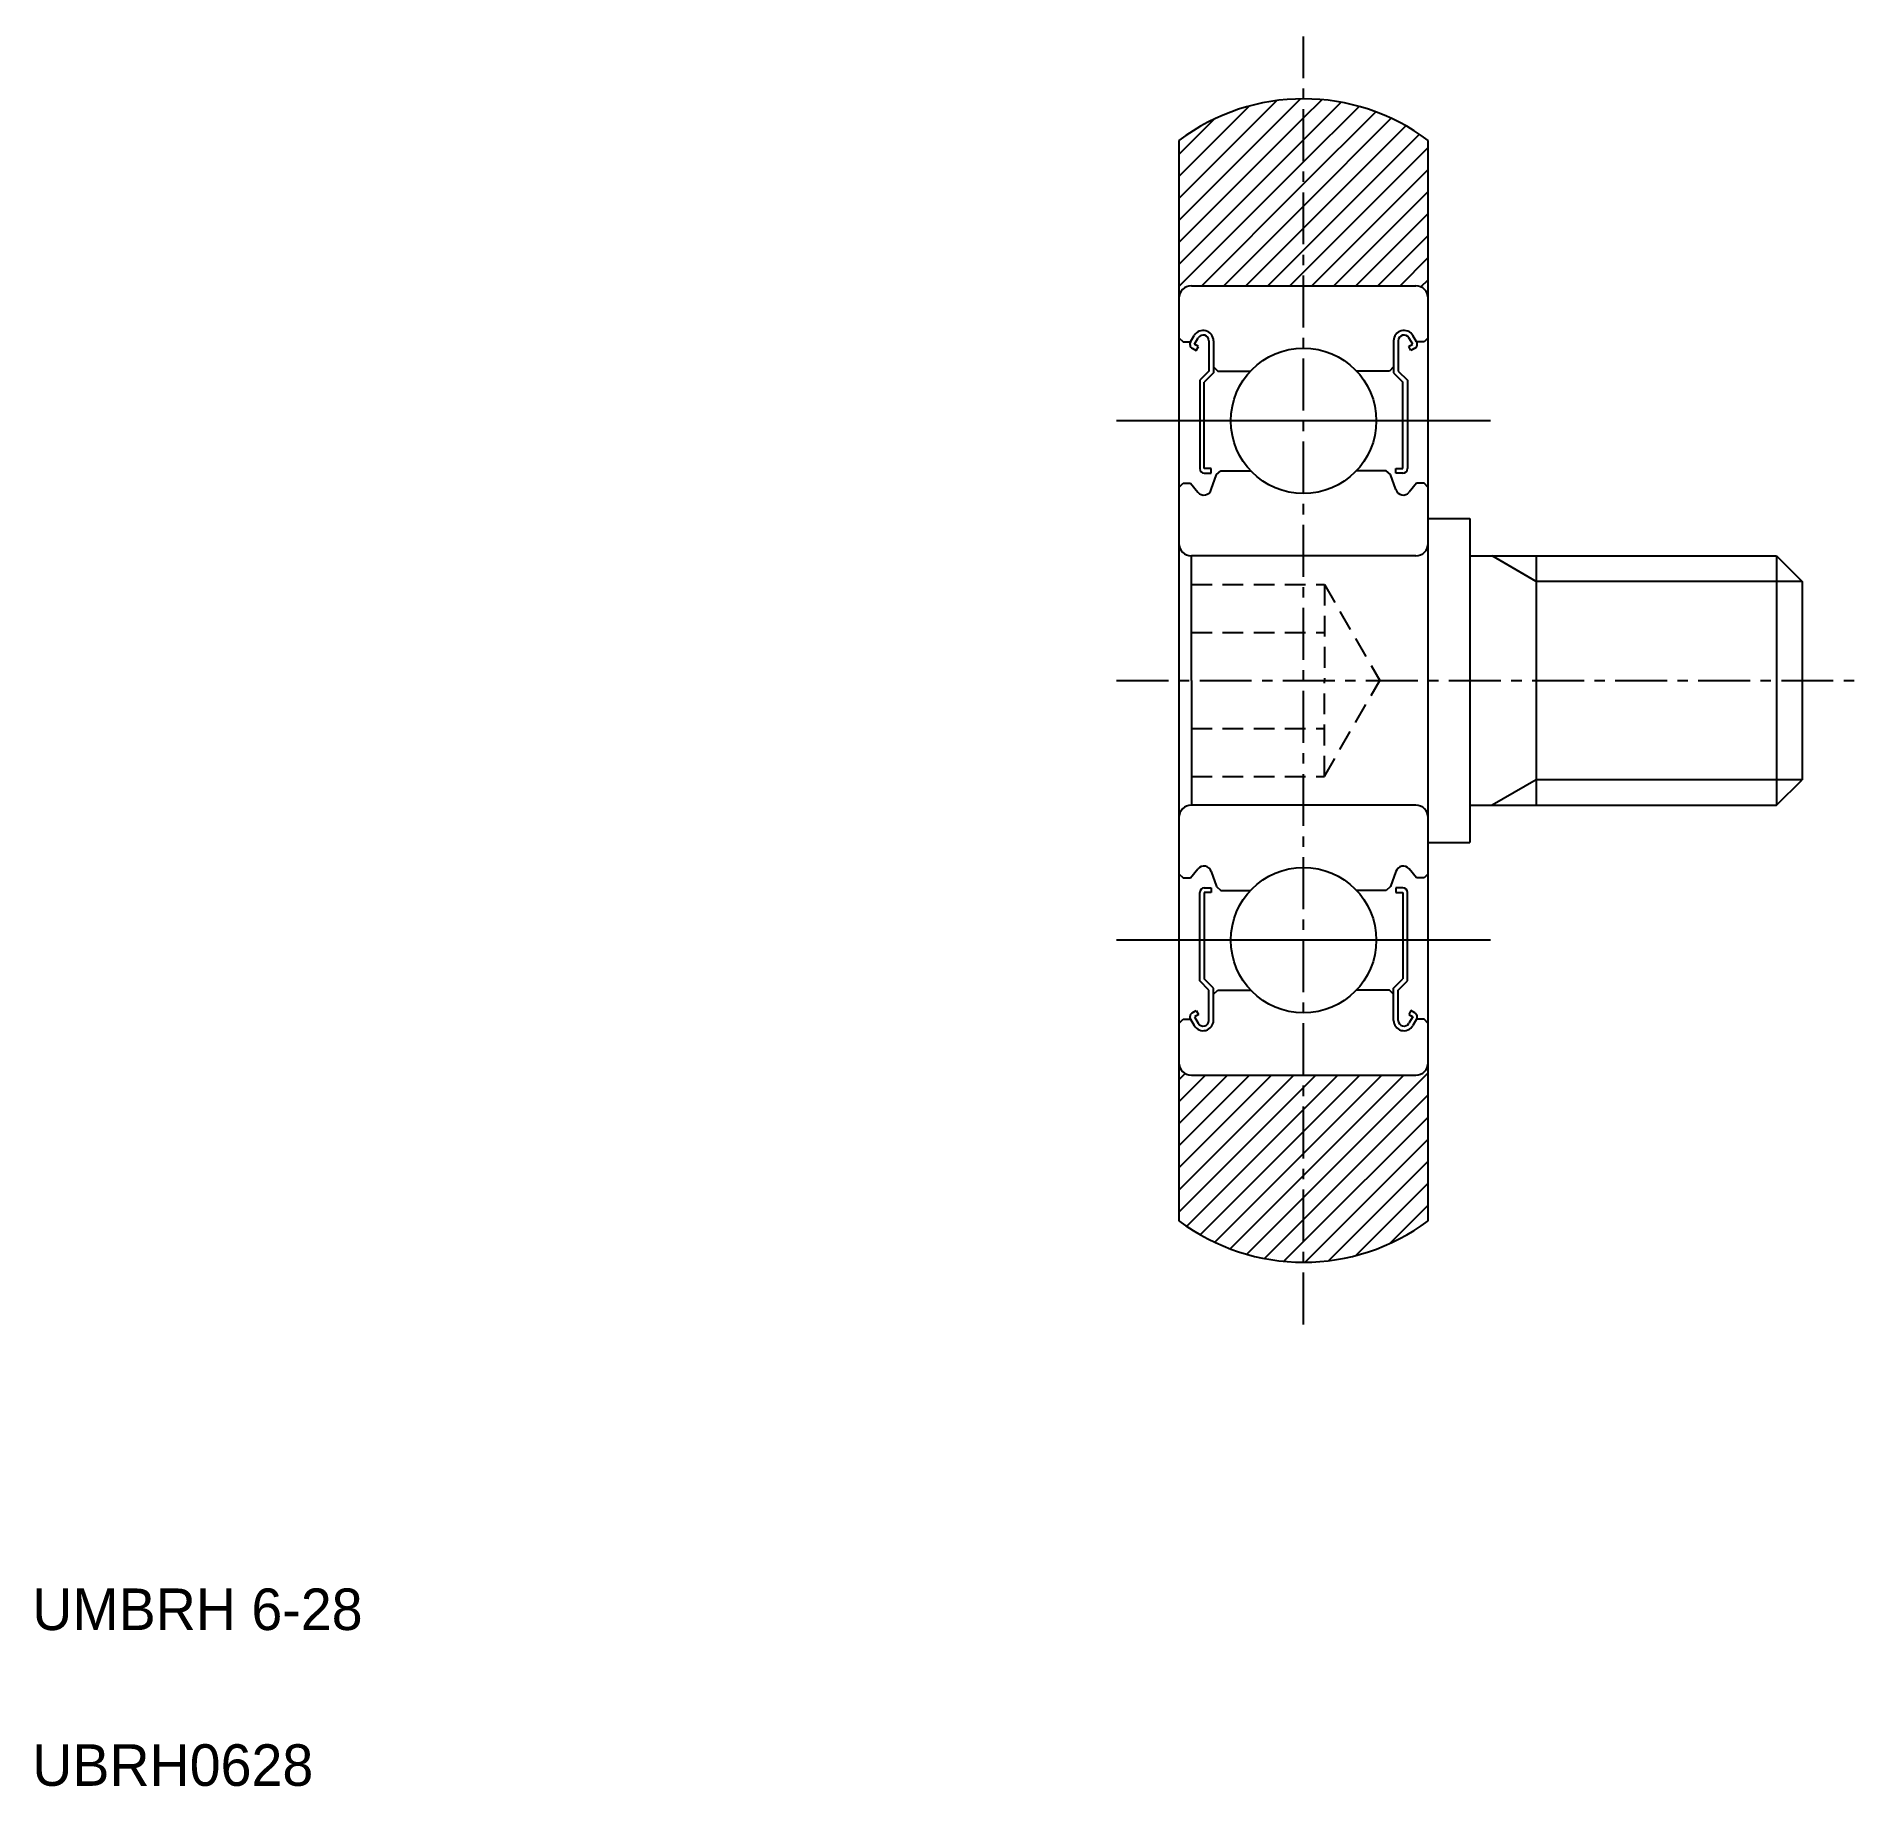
# Model space of a CAD drawing. Extents: x 2.6 to 46.6, y 2.5 to 44.6.
import ezdxf

# ---------------------------------------------------------------- set-up
doc = ezdxf.new("R2010")
doc.units = 0
doc.linetypes.add('CENTER', pattern=[2, 1.25, -0.25, 0.25, -0.25])
doc.linetypes.add('DASHED', pattern=[0.75, 0.5, -0.25])
doc.layers.get('0').update_dxf_attribs({"linetype": 'CONTINUOUS'})
doc.layers.add('CENTER', color=1, linetype='CENTER')

# ---------------------------------------------------------------- blocks, each defined once
blk = doc.blocks.new('*X2')
at = {"color": 0, "linetype": 'CONTINUOUS'}
for p, q in [((30.099, 40.175), (33.026, 43.102)), ((30.099, 40.705), (32.454, 43.061)), ((30.099, 41.236), (31.792, 42.929)), ((33.099, 42.645), (33.537, 43.083)), ((33.099, 42.114), (34.004, 43.02)), ((33.099, 41.584), (34.435, 42.921)), ((33.099, 41.054), (34.836, 42.791)), ((30.099, 39.645), (33.099, 42.645)), ((30.099, 41.766), (30.95, 42.617)), ((33.099, 40.523), (35.21, 42.635)), ((33.099, 39.993), (35.56, 42.455)), ((33.099, 39.463), (35.888, 42.252)), ((30.099, 39.114), (33.099, 42.114)), ((33.099, 38.932), (36.099, 41.932)), ((30.099, 38.584), (33.099, 41.584)), ((33.299, 38.603), (36.099, 41.402)), ((30.648, 38.603), (33.099, 41.054)), ((31.178, 38.603), (33.099, 40.523)), ((33.83, 38.603), (36.099, 40.872)), ((34.36, 38.603), (36.099, 40.341)), ((31.708, 38.603), (33.099, 39.993)), ((34.89, 38.603), (36.099, 39.811)), ((32.239, 38.603), (33.099, 39.463)), ((35.421, 38.603), (36.099, 39.281)), ((32.769, 38.603), (33.099, 38.932)), ((35.924, 38.575), (36.099, 38.75)), ((30.099, 19.492), (30.249, 19.643)), ((30.099, 16.841), (32.861, 19.603)), ((30.099, 17.371), (32.33, 19.603)), ((30.099, 17.901), (31.8, 19.603)), ((30.099, 18.432), (31.27, 19.603)), ((30.099, 18.962), (30.739, 19.603)), ((33.099, 16.659), (36.099, 19.659)), ((33.099, 17.189), (35.512, 19.603)), ((33.099, 17.719), (34.982, 19.603)), ((33.099, 18.25), (34.452, 19.603)), ((33.099, 18.78), (33.921, 19.603)), ((33.099, 19.31), (33.391, 19.603)), ((30.099, 16.31), (33.099, 19.31)), ((33.099, 16.128), (36.099, 19.128)), ((30.287, 15.968), (33.099, 18.78)), ((33.099, 15.598), (36.099, 18.598)), ((30.613, 15.764), (33.099, 18.25)), ((33.134, 15.103), (36.099, 18.068)), ((30.962, 15.582), (33.099, 17.719)), ((31.334, 15.424), (33.099, 17.189)), ((33.7, 15.139), (36.099, 17.537)), ((34.355, 15.263), (36.099, 17.007)), ((31.733, 15.293), (33.099, 16.659)), ((35.177, 15.555), (36.099, 16.477)), ((32.162, 15.191), (33.099, 16.128)), ((32.626, 15.125), (33.099, 15.598))]:
    blk.add_line(p, q, dxfattribs=at)

msp = doc.modelspace()

# ---------------------------------------------------------------- linework, layer by layer
at = {"color": 7, "linetype": 'CONTINUOUS'}
for p, q in [((30.099, 42.103), (30.099, 16.103)), ((36.099, 16.103), (36.099, 42.103)), ((30.399, 38.603), (35.799, 38.603)), ((30.377, 37.253), (30.467, 37.406)), ((35.821, 37.253), (35.73, 37.406)), ((30.099, 37.353), (30.199, 37.253)), ((30.199, 37.253), (30.377, 37.253)), ((30.417, 37.101), (30.514, 37.045)), ((30.473, 37.197), (30.564, 37.35)), ((30.569, 37.141), (30.473, 37.197)), ((30.514, 37.045), (30.569, 37.141)), ((30.821, 37.281), (30.821, 36.553)), ((30.932, 37.281), (30.932, 36.506)), ((35.266, 37.281), (35.266, 36.506)), ((35.377, 37.281), (35.377, 36.553)), ((35.629, 37.141), (35.725, 37.197)), ((35.684, 37.045), (35.629, 37.141)), ((35.725, 37.197), (35.634, 37.35)), ((35.78, 37.101), (35.684, 37.045)), ((35.999, 37.253), (35.821, 37.253)), ((36.099, 37.353), (35.999, 37.253)), ((30.821, 36.553), (30.599, 36.33)), ((30.932, 36.653), (31.032, 36.553)), ((31.032, 36.553), (31.825, 36.553)), ((35.166, 36.553), (34.373, 36.553)), ((35.266, 36.653), (35.166, 36.553)), ((35.377, 36.553), (35.599, 36.33)), ((30.599, 36.33), (30.599, 34.204)), ((30.932, 36.506), (30.71, 36.284)), ((30.71, 34.204), (30.71, 36.284)), ((35.266, 36.506), (35.488, 36.284)), ((35.488, 34.204), (35.488, 36.284)), ((35.599, 36.33), (35.599, 34.204)), ((36.099, 36.003), (36.099, 36.003)), ((30.877, 34.204), (30.71, 34.204)), ((30.71, 34.093), (30.877, 34.093)), ((30.877, 34.093), (30.877, 34.204)), ((30.877, 33.7), (31.007, 34.059)), ((31.007, 34.059), (31.107, 34.153)), ((31.107, 34.153), (31.825, 34.153)), ((35.091, 34.153), (34.373, 34.153)), ((35.191, 34.059), (35.091, 34.153)), ((35.321, 33.7), (35.191, 34.059)), ((35.321, 34.204), (35.488, 34.204)), ((35.321, 34.093), (35.321, 34.204)), ((35.488, 34.093), (35.321, 34.093)), ((30.099, 33.753), (30.199, 33.853)), ((30.199, 33.853), (30.377, 33.853)), ((30.377, 33.853), (30.555, 33.634)), ((35.821, 33.853), (35.642, 33.634)), ((35.999, 33.853), (35.821, 33.853)), ((36.099, 33.753), (35.999, 33.853)), ((36.099, 33.703), (36.099, 33.703)), ((36.099, 33.003), (37.099, 33.003)), ((37.099, 33.003), (37.099, 25.203)), ((35.799, 32.103), (30.399, 32.103)), ((30.399, 29.103), (30.399, 32.103)), ((37.099, 32.103), (44.485, 32.103)), ((38.699, 32.103), (38.699, 26.103)), ((44.485, 32.103), (45.099, 31.489)), ((44.485, 32.103), (44.485, 26.103)), ((45.099, 31.489), (45.099, 26.716)), ((30.399, 29.103), (30.399, 26.103)), ((44.485, 26.103), (45.099, 26.716)), ((35.799, 26.103), (30.399, 26.103)), ((37.099, 26.103), (44.485, 26.103)), ((36.099, 25.203), (37.099, 25.203)), ((30.099, 24.453), (30.199, 24.353)), ((30.199, 24.353), (30.377, 24.353)), ((30.377, 24.353), (30.555, 24.571)), ((30.877, 24.505), (31.007, 24.146)), ((35.321, 24.505), (35.191, 24.146)), ((35.821, 24.353), (35.642, 24.571)), ((35.999, 24.353), (35.821, 24.353)), ((36.099, 24.453), (35.999, 24.353)), ((30.599, 21.875), (30.599, 24.001)), ((30.71, 24.113), (30.877, 24.113)), ((30.71, 24.001), (30.71, 21.921)), ((30.877, 24.001), (30.71, 24.001)), ((30.877, 24.113), (30.877, 24.001)), ((31.007, 24.146), (31.107, 24.053)), ((31.107, 24.053), (31.825, 24.053)), ((35.091, 24.053), (34.373, 24.053)), ((35.191, 24.146), (35.091, 24.053)), ((35.488, 24.113), (35.321, 24.113)), ((35.321, 24.113), (35.321, 24.001)), ((35.321, 24.001), (35.488, 24.001)), ((35.488, 24.001), (35.488, 21.921)), ((35.599, 21.875), (35.599, 24.001)), ((30.821, 21.653), (30.599, 21.875)), ((30.932, 21.699), (30.71, 21.921)), ((30.821, 20.924), (30.821, 21.653)), ((30.932, 20.924), (30.932, 21.699)), ((30.932, 21.553), (31.032, 21.653)), ((31.032, 21.653), (31.825, 21.653)), ((35.166, 21.653), (34.373, 21.653)), ((35.266, 21.553), (35.166, 21.653)), ((35.266, 21.699), (35.488, 21.921)), ((35.266, 20.924), (35.266, 21.699)), ((35.377, 21.653), (35.599, 21.875)), ((35.377, 20.924), (35.377, 21.653)), ((30.417, 21.104), (30.514, 21.16)), ((30.514, 21.16), (30.569, 21.064)), ((35.684, 21.16), (35.629, 21.064)), ((35.78, 21.104), (35.684, 21.16)), ((30.099, 20.852), (30.199, 20.953)), ((30.199, 20.953), (30.377, 20.953)), ((30.377, 20.953), (30.467, 20.799)), ((30.569, 21.064), (30.473, 21.008)), ((30.473, 21.008), (30.564, 20.855)), ((35.629, 21.064), (35.725, 21.008)), ((35.725, 21.008), (35.634, 20.855)), ((35.821, 20.953), (35.73, 20.799)), ((35.999, 20.953), (35.821, 20.953)), ((36.099, 20.852), (35.999, 20.953)), ((30.399, 19.603), (35.799, 19.603))]:
    msp.add_line(p, q, dxfattribs=at)
at = {"color": 3, "linetype": 'CONTINUOUS'}
for p, q in [((38.699, 31.489), (37.636, 32.103)), ((45.099, 31.489), (38.699, 31.489)), ((38.699, 26.716), (37.636, 26.103)), ((45.099, 26.716), (38.699, 26.716))]:
    msp.add_line(p, q, dxfattribs=at)
at = {"color": 3, "linetype": 'DASHED'}
for p, q in [((30.399, 31.412), (33.599, 31.412)), ((33.599, 31.412), (33.599, 29.103)), ((33.599, 31.412), (34.932, 29.103)), ((30.399, 30.257), (33.599, 30.257)), ((33.599, 26.793), (33.599, 29.103)), ((33.599, 26.793), (34.932, 29.103)), ((30.399, 27.948), (33.599, 27.948)), ((30.399, 26.793), (33.599, 26.793))]:
    msp.add_line(p, q, dxfattribs=at)
at = {"color": 7, "linetype": 'CONTINUOUS'}
for centre in [(33.099, 35.353), (33.099, 22.853)]:
    msp.add_circle(centre, 1.75, dxfattribs=at)
for centre, radius, start, end in [((33.099, 38.103), 5, 53.1301, 126.8699), ((30.399, 38.303), 0.3, 90, 180), ((35.799, 38.303), 0.3, 0, 90), ((30.683, 37.281), 0.249, 0, 150.0012), ((30.683, 37.281), 0.138, 0, 150.0026), ((35.515, 37.281), 0.249, 29.9988, 180), ((35.515, 37.281), 0.138, 29.9974, 180), ((30.473, 37.197), 0.111, 149.9871, 240.009), ((35.725, 37.197), 0.111, 299.991, 30.0129), ((30.71, 34.204), 0.111, 180, 270), ((35.488, 34.204), 0.111, 270, 359.9999), ((30.698, 33.754), 0.186, 220.0002, 343.1527), ((35.499, 33.754), 0.186, 196.8473, 319.9998), ((30.399, 32.403), 0.3, 180, 270), ((35.799, 32.403), 0.3, 270, 0), ((30.399, 25.803), 0.3, 90, 180), ((35.799, 25.803), 0.3, 0, 90), ((30.698, 24.451), 0.186, 16.8473, 139.9998), ((35.499, 24.451), 0.186, 40.0002, 163.1527), ((30.71, 24.001), 0.111, 90, 179.9999), ((35.488, 24.001), 0.111, 0, 90), ((30.473, 21.008), 0.111, 119.991, 210.0129), ((30.683, 20.924), 0.249, 209.9988, 0), ((30.683, 20.924), 0.138, 209.9974, 0), ((35.515, 20.924), 0.249, 180, 330.0012), ((35.515, 20.924), 0.138, 180, 330.0026), ((35.725, 21.008), 0.111, 329.9871, 60.009), ((30.399, 19.903), 0.3, 180, 270), ((35.799, 19.903), 0.3, 270, 0), ((33.099, 20.103), 5, 233.1301, 306.8699)]:
    msp.add_arc(centre, radius, start, end, dxfattribs=at)
at = {"layer": 'CENTER', "color": 1, "linetype": 'CENTER'}
for p, q in [((33.099, 13.603), (33.099, 44.603)), ((37.599, 35.353), (28.599, 35.353)), ((36.599, 35.353), (29.599, 35.353)), ((37.599, 22.853), (28.599, 22.853)), ((36.599, 22.853), (29.599, 22.853))]:
    msp.add_line(p, q, dxfattribs=at)
at = {"layer": 'CENTER'}
msp.add_line((28.599, 29.103), (46.599, 29.103), dxfattribs=at)

# ---------------------------------------------------------------- block references
at = {"color": 3, "linetype": 'CONTINUOUS'}
msp.add_blockref('*X2', (0, 0), dxfattribs=at)

# ---------------------------------------------------------------- texts
at = {"color": 7, "linetype": 'CONTINUOUS'}
for s, p in [('UMBRH 6-28', (2.5, 6.25)), ('UBRH0628', (2.5, 2.5))]:
    msp.add_text(s, height=1, dxfattribs=at).set_placement(p)

doc.saveas('drawing.dxf')
